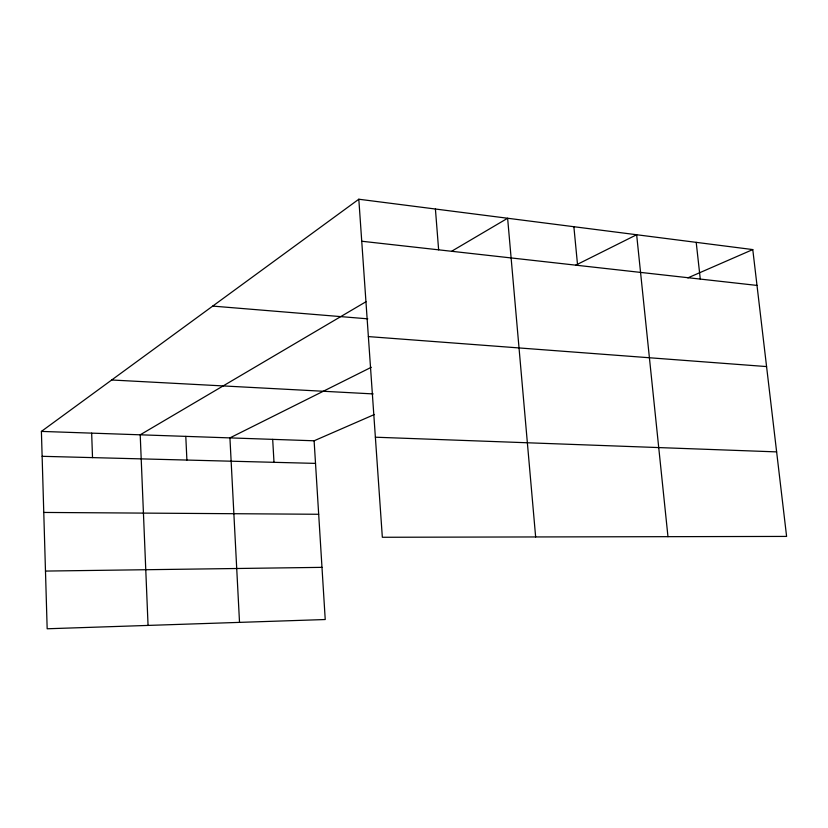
<?xml version="1.0" encoding="UTF-8"?>
<svg xmlns="http://www.w3.org/2000/svg" width="828" height="828" viewBox="0 0 828 828"><rect width="100%" height="100%" fill="white"/><g stroke="black" fill="none" stroke-linecap="round" stroke-linejoin="round"><path stroke-width="1.24" d="M374.453 414.486L314.112 440.786L325.228 619.53L47.165 628.773L41.4 431.409L358.814 199.227L752.776 249.58L786.6 536.42L382.339 537.269L358.814 199.227M365.986 301.734L140.211 434.803L148.057 625.419M451.953 251.06L507.626 218.25L535.644 536.948M371.275 367.29L229.925 437.888L239.52 622.377M575.688 265.188L636.649 234.738L667.968 536.668M687.84 277.887L752.776 249.58M45.478 571.072L321.978 567.356M43.77 512.439L318.676 514.271M42.124 456.311L315.52 463.39M41.4 431.409L314.112 440.786M375.374 437.205L776.633 451.891M111.697 379.99L373.19 393.921M368.377 336.592L766.573 366.576M212.713 306.091L367.777 318.832M361.743 241.238L757.009 285.422M696.203 242.345L700.281 279.088M573.876 226.717L577.592 265.374M435.414 209.018L438.633 249.839M272.681 439.357L273.996 462.314M185.793 436.377L186.9 460.057M91.66 433.137L92.519 457.615"/></g></svg>
